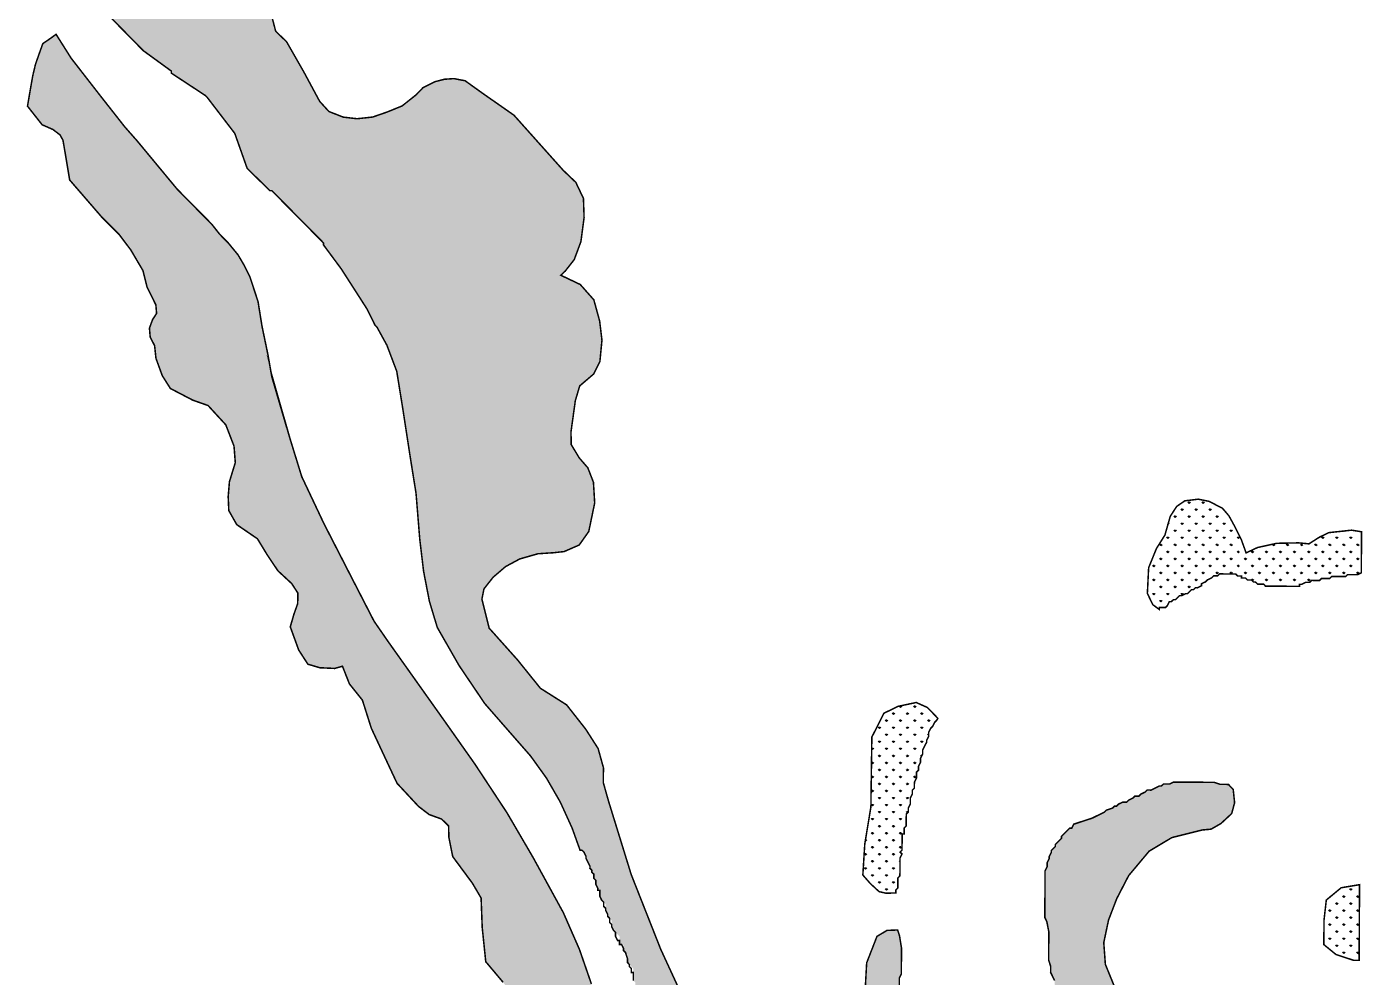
# Model space of a CAD drawing. Header units: metres. Extents: x 320779 to 338723, y 1791564 to 1830657.
# Drawn here: x 323824 to 326508, y 1823284 to 1825195 of the extents above; entities that cross this region are included whole.
import ezdxf

# ---------------------------------------------------------------- set-up
doc = ezdxf.new("R2010")
doc.units = ezdxf.units.M
doc.layers.add('MANGROOVES', color=112, linetype='Continuous')
pattern_1 = [(90, (0, 0), (-14.14213562, 14.14213562), [3.75, -24.53427126]), (45, (0, 0), (-14.14213562, 14.14213562), [3.75, -16.25]), (135, (0, 0), (-14.14213562, -14.14213562), [3.75, -16.25])]

msp = doc.modelspace()

# ---------------------------------------------------------------- hatches: boundary and pattern name
at = {"layer": 'MANGROOVES'}
h = msp.add_hatch(dxfattribs=at)
h.set_pattern_fill('GRASS', color=256, scale=20)
h.set_pattern_definition(pattern_1)
h.paths.add_polyline_path([(324897.2, 1824695.4), (324906.1, 1824703.8), (324924.2, 1824726.9), (324937.6, 1824763), (324944, 1824811.5), (324942.7, 1824849.9), (324927.4, 1824882.1), (324901.9, 1824906.5), (324803.1, 1825017.1), (324740.2, 1825061.1), (324704.9, 1825086.4), (324682.5, 1825090.8), (324663.4, 1825089.5), (324643.6, 1825084.4), (324620.2, 1825072.5), (324606.8, 1825058.6), (324578.5, 1825036), (324548.5, 1825023.7), (324519, 1825013.5), (324487.8, 1825010.1), (324459.9, 1825013.3), (324431.1, 1825024.6), (324412.5, 1825045), (324381, 1825103.5), (324345.9, 1825165), (324324.1, 1825185.9), (324314.3, 1825223.5), (324318.6, 1825245.5), (324342.8, 1825261.2), (324368.2, 1825286.6), (324375.7, 1825323.6), (324362.5, 1825352.5), (324349.3, 1825369.2), (324337, 1825377.5), (324314.8, 1825382.8), (324291.8, 1825382.3), (324258.7, 1825377.9), (324196.3, 1825355.1), (324159.7, 1825349.5), (324128.1, 1825356.9), (324105.2, 1825377.1), (324062.1, 1825447.3), (324051.8, 1825464.5), (324059.4, 1825480.7), (324098.8, 1825518.4), (324154.7, 1825548.9), (324210.9, 1825562.3), (324292.7, 1825575.3), (324343.6, 1825593.1), (324390, 1825622.6), (324446, 1825634.8), (324519.1, 1825640.9), (324584.6, 1825646), (324610.4, 1825671.3), (324635.9, 1825709.7), (324724.7, 1825756), (324763.9, 1825776.6), (324788.9, 1825800), (324802.3, 1825808.8), (324826.9, 1825822.6), (324870, 1825827.7), (324901.9, 1825818.1), (324928.4, 1825801.8), (324957, 1825789.2), (324986.2, 1825787.7), (325010.2, 1825793), (325030.3, 1825802.2), (325040.1, 1825815.7), (325041.7, 1825840.6), (325041.4, 1825861.1), (325032.7, 1825901.2), (325047.9, 1825961.8), (325043.4, 1825988.2), (325023.5, 1826015.6), (325009.6, 1826024.2), (324952.2, 1825998), (324944.1, 1825994), (324919.8, 1825982.1), (324855, 1825938.3), (324814.5, 1825918.5), (324769.9, 1825886.6), (324733.4, 1825862.7), (324709.1, 1825846.8), (324684.8, 1825830.9), (324664.6, 1825823), (324636.2, 1825807.1), (324555.4, 1825787.6), (324494.8, 1825772), (324474.6, 1825764.1), (324224.4, 1825733.9), (324131.6, 1825722.6), (324050.8, 1825699.1), (324010.4, 1825687.3), (323957.8, 1825663.6), (323937.5, 1825651.6), (323925.3, 1825635.6), (323909, 1825611.6), (323896.6, 1825583.4), (323884.2, 1825539.2), (323875.9, 1825511), (323871.7, 1825486.9), (323871.3, 1825438.5), (323883, 1825398.1), (323894.8, 1825365.7), (323918.6, 1825313.1), (323978.3, 1825228), (324014.3, 1825191.4), (324054.3, 1825150.7), (324058.3, 1825146.7), (324114.4, 1825105.9), (324114.3, 1825101.8), (324184.3, 1825055.7), (324241.8, 1824980.7), (324266.8, 1824910.1), (324312.3, 1824865.6), (324316.2, 1824865.6), (324376.1, 1824805), (324420.1, 1824760.5), (324420.1, 1824756.5), (324456, 1824708), (324507.8, 1824627.3), (324523.7, 1824595), (324527.7, 1824591), (324547.6, 1824554.7), (324567.4, 1824502.3), (324579.1, 1824429.9), (324594.6, 1824329.3), (324606.2, 1824256.8), (324613.7, 1824164.3), (324621.4, 1824099.9), (324625.3, 1824079.8), (324633.1, 1824039.6), (324648.9, 1823987.2), (324692.7, 1823910.6), (324744.5, 1823833.9), (324836.4, 1823728.8), (324868.3, 1823684.4), (324896.2, 1823636), (324920, 1823583.6), (324935.9, 1823539.3), (324941.9, 1823539.2), (324947.8, 1823527.1), (324951.8, 1823515.1), (324959.7, 1823498.9), (324963.7, 1823494.9), (324963.7, 1823482.8), (324967.7, 1823478.8), (324967.6, 1823470.7), (324973.6, 1823458.6), (324975.6, 1823458.6), (324975.5, 1823446.6), (324979.5, 1823438.5), (324987.5, 1823430.4), (324987.4, 1823418.4), (324991.4, 1823410.3), (324991.4, 1823406.3), (324999.4, 1823398.2), (324999.3, 1823386.1), (325003.3, 1823378.1), (325015.3, 1823365.9), (325015.2, 1823349.8), (325023.2, 1823349.8), (325023.2, 1823337.7), (325031.2, 1823329.6), (325031.1, 1823313.6), (325043.1, 1823301.4), (325042.9, 1823277.3), (325046.9, 1823273.3), (325046.8, 1823261.2), (325054.8, 1823245.1), (325054.7, 1823233), (325062.7, 1823216.9), (325066.7, 1823212.8), (325066.6, 1823192.7), (325074.6, 1823184.7), (325074.4, 1823164.6), (325078.4, 1823156.5), (325078.3, 1823136.4), (325082.3, 1823132.3), (325082.2, 1823112.2), (325086.2, 1823104.2), (325086.1, 1823088.1), (325090, 1823080), (325089.9, 1823059.9), (325093.9, 1823051.9), (325093.9, 1823043.8), (325101.7, 1823015.6), (325105.7, 1823011.6), (325105.6, 1822983.4), (325109.6, 1822975.4), (325109.2, 1822903), (325113.1, 1822899), (325113.1, 1822886.9), (325117.1, 1822882.9), (325117, 1822870.8), (325121, 1822866.7), (325120.9, 1822850.7), (325124.9, 1822842.6), (325124.8, 1822830.5), (325132.8, 1822814.4), (325132.7, 1822798.3), (325136.7, 1822790.3), (325136.6, 1822782.2), (325144.6, 1822774.1), (325144.5, 1822762.1), (325152.5, 1822754), (325152.5, 1822741.9), (325156.5, 1822737.9), (325160.5, 1822733.8), (325164.4, 1822725.8), (325168.4, 1822721.7), (325184.4, 1822705.6), (325192.4, 1822701.5), (325196.5, 1822701.5), (325220.5, 1822693.3), (325224.6, 1822693.3), (325236.6, 1822689.2), (325248.6, 1822685.1), (325385.3, 1822684.3), (325397.4, 1822696.3), (325413.5, 1822696.2), (325413.5, 1822700.2), (325421.6, 1822700.2), (325429.7, 1822708.2), (325433.7, 1822708.2), (325441.7, 1822712.1), (325445.8, 1822716.1), (325453.9, 1822720.1), (325457.9, 1822724.1), (325474, 1822732.1), (325482.1, 1822740.1), (325486.2, 1822744.1), (325498.2, 1822748), (325502.3, 1822752), (325514.4, 1822764), (325514.5, 1822776.1), (325522.6, 1822784.1), (325526.6, 1822792.1), (325526.7, 1822804.1), (325534.8, 1822812.1), (325534.9, 1822840.3), (325543, 1822848.3), (325543.2, 1822872.4), (325551.4, 1822904.5), (325551.5, 1822920.6), (325555.5, 1822928.6), (325556.1, 1823021.1), (325560.2, 1823037.2), (325560.3, 1823069.3), (325564.8, 1823153.7), (325568.9, 1823157.7), (325569, 1823173.8), (325573.3, 1823222), (325577.3, 1823230.1), (325577.6, 1823282.3), (325581.7, 1823290.4), (325582, 1823342.6), (325578.1, 1823366.8), (325574.2, 1823378.9), (325552.9, 1823378.1), (325532.7, 1823366), (325512, 1823312.9), (325506.2, 1823208.8), (325493.9, 1823158.8), (325488.7, 1823101.5), (325474.2, 1823043.4), (325462.5, 1822957.6), (325454.8, 1822892.8), (325451.2, 1822842.1), (325432.5, 1822809.5), (325410.9, 1822794.9), (325376.1, 1822793), (325341.2, 1822808.9), (325322.5, 1822850.8), (325304.5, 1822945.9), (325274.9, 1823012.2), (325234, 1823080.9), (325166.6, 1823191.3), (325098, 1823340.2), (325038.7, 1823490.4), (324993.2, 1823637.7), (324982.7, 1823674.8), (324982.9, 1823705.1), (324972.2, 1823743.7), (324947.3, 1823782.6), (324908.8, 1823831.6), (324856.2, 1823864.9), (324810.1, 1823922.1), (324753.2, 1823985.8), (324738.6, 1824044.3), (324742.7, 1824064.8), (324761.1, 1824088.1), (324786.3, 1824109.7), (324814.8, 1824125), (324851.4, 1824135.4), (324883.1, 1824137.5), (324903.9, 1824139.8), (324934.2, 1824153), (324953.4, 1824180.2), (324965.3, 1824237.6), (324962.8, 1824279.1), (324951.5, 1824308.2), (324934.2, 1824328.2), (324918.1, 1824354.9), (324917.7, 1824380.8), (324926.4, 1824443.4), (324935.2, 1824472.9), (324963.3, 1824496.9), (324975.8, 1824522.1), (324979.9, 1824564.8), (324975.3, 1824603.2), (324963.6, 1824645.9), (324936.4, 1824676.7)])
h = msp.add_hatch(dxfattribs=at)
h.set_pattern_fill('GRASS', color=256, scale=20)
h.set_pattern_definition(pattern_1)
h.paths.add_polyline_path([(324296.5, 1824593.3), (324288.6, 1824642.4), (324272.5, 1824691.5), (324260.4, 1824716), (324248.3, 1824736.5), (324228, 1824761.2), (324211.7, 1824777.6), (324195.5, 1824798.1), (324130.6, 1824863.8), (324126.5, 1824867.9), (324045.8, 1824965.3), (324020.7, 1824993.8), (323972.9, 1825054.6), (323913, 1825131.7), (323882.6, 1825179.9), (323873.3, 1825173), (323856, 1825161.1), (323848.8, 1825141.2), (323841.2, 1825119.4), (323835.9, 1825097.2), (323831, 1825069.5), (323825.2, 1825035.4), (323854.6, 1824998), (323876.4, 1824988.4), (323890.8, 1824977.4), (323896.6, 1824966.6), (323910, 1824886.9), (323975.1, 1824811.6), (324009.3, 1824777.5), (324032.6, 1824746.6), (324057.3, 1824704.7), (324065.6, 1824671.5), (324083.2, 1824635.8), (324084.7, 1824618.6), (324076.6, 1824606.2), (324070.3, 1824589), (324071.8, 1824571.1), (324080.7, 1824553.8), (324083.4, 1824528.3), (324096.1, 1824493.5), (324112.4, 1824467.7), (324157.3, 1824444.3), (324188.2, 1824433.4), (324223.8, 1824394.6), (324240.3, 1824351.9), (324242.9, 1824318.7), (324231.1, 1824280.3), (324228.6, 1824250.2), (324229.8, 1824222.2), (324245.8, 1824194), (324287.4, 1824165.5), (324307.3, 1824132.8), (324328.5, 1824101.2), (324356.2, 1824075.5), (324368.7, 1824056.3), (324368.3, 1824035.1), (324360.7, 1824013.8), (324353.4, 1823988.4), (324370.4, 1823941.7), (324388.8, 1823913.3), (324412.9, 1823906.2), (324442.6, 1823904.8), (324458.3, 1823909.2), (324472.3, 1823873.7), (324498.4, 1823841), (324516.3, 1823784.6), (324542.3, 1823728.8), (324568, 1823673.9), (324611.3, 1823627.3), (324632.6, 1823611), (324657.5, 1823602), (324671.6, 1823588.3), (324672.2, 1823564.9), (324680, 1823526.4), (324719.6, 1823472.8), (324737, 1823443.1), (324739.2, 1823384.1), (324746.3, 1823315.2), (324781.3, 1823273.6), (324817.1, 1823227.2), (324858.5, 1823165.7), (324896.5, 1823084.3), (324892.2, 1823060.3), (324870.9, 1823033.4), (324845.8, 1823002.4), (324820.2, 1822951.2), (324791.9, 1822906.9), (324769.1, 1822886.8), (324729.6, 1822864.3), (324678.8, 1822854.1), (324651.7, 1822851.6), (324622, 1822830.9), (324607.9, 1822811.5), (324600.9, 1822787.2), (324593.9, 1822703.4), (324599.7, 1822668.3), (324610.4, 1822648.3), (324622.3, 1822623.3), (324632.5, 1822605), (324664.1, 1822585.9), (324693.7, 1822581.9), (324728.7, 1822570.9), (324843.3, 1822521.3), (324892.2, 1822516.2), (324928.8, 1822516.6), (324977, 1822521.8), (325030.1, 1822523.5), (325046.5, 1822471.7), (325094.9, 1822414.2), (325172.3, 1822347.4), (325259.6, 1822246.8), (325300, 1822199.5), (325329.6, 1822187.9), (325324.5, 1822148.8), (325340.7, 1822084.5), (325361.6, 1822041.4), (325372.4, 1822012.8), (325390.6, 1821987.3), (325407.3, 1821969.3), (325425.3, 1821964.8), (325450.9, 1821971.1), (325469.6, 1821972.2), (325494.4, 1821960.4), (325527.1, 1821956.2), (325559.8, 1821950.5), (325585.7, 1821948.8), (325624.9, 1821956.9), (325659.9, 1821982), (325690.8, 1822013.7), (325719.5, 1822075.3), (325717.2, 1822098.5), (325746.2, 1822119.1), (325768.6, 1822223.9), (325797.3, 1822264.9), (325818.8, 1822295.3), (325849.8, 1822310.4), (325880.7, 1822323.4), (325899.7, 1822341.4), (325919.5, 1822368.9), (325982.9, 1822409), (326044, 1822459.1), (326088.5, 1822492.7), (326107.4, 1822521.7), (326117.6, 1822545.4), (326123.5, 1822604.7), (326148.4, 1822681.7), (326153.1, 1822740.7), (326164.2, 1822866.2), (326154.7, 1822926.6), (326144.8, 1822955.6), (326136.8, 1822995.1), (326120.1, 1823054.6), (326107.2, 1823095.3), (326079.1, 1823129.3), (326041, 1823187.5), (326016.1, 1823250.2), (325991.8, 1823309.8), (325988.6, 1823353.6), (325998.2, 1823399), (326014.7, 1823442), (326038.6, 1823488.2), (326079.8, 1823537.4), (326125.3, 1823564.6), (326186.5, 1823580), (326204.3, 1823581.6), (326224.2, 1823593), (326245.7, 1823613), (326251.6, 1823634.8), (326248.8, 1823661.4), (326239.1, 1823671.6), (326222.8, 1823671.7), (326210.5, 1823675.8), (326128.9, 1823676.3), (326120.7, 1823672.3), (326108.4, 1823672.3), (326104.3, 1823668.3), (326100.2, 1823668.3), (326092.1, 1823664.2), (326083.9, 1823660.2), (326075.7, 1823660.3), (326071.6, 1823656.2), (326063.4, 1823652.2), (326059.3, 1823648.1), (326051.1, 1823648.1), (326047, 1823644.1), (326038.8, 1823640), (326034.7, 1823636), (326026.6, 1823636), (326018.4, 1823632), (326014.3, 1823627.9), (326010.2, 1823628), (326006.1, 1823623.9), (325993.8, 1823619.9), (325989.7, 1823615.8), (325965.1, 1823603.7), (325928.3, 1823591.7), (325924.2, 1823583.5), (325920.1, 1823583.5), (325916, 1823579.5), (325907.8, 1823571.4), (325903.7, 1823567.3), (325903.6, 1823563.2), (325899.5, 1823559.1), (325895.4, 1823555.1), (325891.3, 1823551), (325891.3, 1823546.9), (325887.2, 1823542.9), (325883.1, 1823538.8), (325883.1, 1823534.7), (325878.9, 1823526.6), (325878.9, 1823522.5), (325874.8, 1823514.4), (325874.7, 1823506.2), (325870.6, 1823498), (325870.1, 1823404.1), (325874.1, 1823395.9), (325878.1, 1823375.5), (325877.8, 1823318.3), (325881.8, 1823306), (325881.7, 1823293.8), (325885.7, 1823285.6), (325889.8, 1823277.4), (325889.7, 1823269.2), (325893.8, 1823265.1), (325893.7, 1823256.9), (325897.8, 1823248.8), (325897.8, 1823244.7), (325901.8, 1823240.6), (325901.8, 1823232.4), (325905.8, 1823228.3), (325914, 1823220.1), (325918, 1823216), (325918, 1823211.9), (325922.1, 1823207.8), (325926.1, 1823207.8), (325930.2, 1823203.6), (325930.2, 1823199.6), (325934.2, 1823195.5), (325938.3, 1823195.4), (325938.3, 1823191.3), (325942.4, 1823191.3), (325942.4, 1823187.2), (325946.4, 1823183.1), (325946.4, 1823179.1), (325950.5, 1823174.9), (325950.4, 1823170.9), (325954.5, 1823166.8), (325958.5, 1823158.6), (325962.6, 1823150.4), (325966.6, 1823146.3), (325966.6, 1823142.2), (325970.7, 1823138.1), (325970.6, 1823134), (325974.7, 1823129.9), (325978.8, 1823125.8), (325982.8, 1823117.6), (325982.8, 1823113.5), (325986.8, 1823105.3), (325986.8, 1823097.1), (325990.8, 1823093), (325990.8, 1823084.9), (325994.8, 1823076.7), (325994.8, 1823068.5), (325998.8, 1823064.4), (325998.8, 1823056.2), (326002.8, 1823052.1), (326002.8, 1823048), (326006.9, 1823048), (326006.9, 1823039.8), (326010.9, 1823035.7), (326015, 1823031.6), (326015, 1823027.5), (326019, 1823027.5), (326018.9, 1823003), (326023, 1822998.9), (326022.8, 1822962.2), (326026.8, 1822954), (326026.8, 1822949.9), (326030.8, 1822941.7), (326030.8, 1822933.5), (326034.8, 1822929.4), (326034.8, 1822921.2), (326038.8, 1822913.1), (326038.8, 1822904.9), (326042.8, 1822896.7), (326042.8, 1822892.6), (326046.8, 1822888.5), (326046.8, 1822884.4), (326050.9, 1822880.3), (326054.9, 1822872.1), (326054.8, 1822851.7), (326058.9, 1822847.6), (326058.6, 1822802.7), (326054.5, 1822794.5), (326054.3, 1822757.8), (326050.2, 1822753.7), (326046.1, 1822749.6), (326046, 1822745.6), (326041.9, 1822741.5), (326041.9, 1822737.4), (326037.8, 1822733.4), (326037.8, 1822729.3), (326033.7, 1822725.2), (326033.6, 1822721.1), (326029.5, 1822717.1), (326029.5, 1822713), (326025.4, 1822708.9), (326021.3, 1822704.9), (326021.3, 1822700.8), (326017.2, 1822696.7), (326017.1, 1822688.5), (326013, 1822688.6), (326013, 1822676.3), (326017, 1822668.1), (326021.1, 1822664), (326021.1, 1822659.9), (326025.1, 1822655.8), (326025, 1822639.5), (326020.9, 1822635.4), (326016.8, 1822627.3), (326012.7, 1822623.2), (326008.5, 1822615.1), (326008.5, 1822606.9), (326012.5, 1822598.7), (326012.5, 1822594.6), (326016.6, 1822590.5), (326016.5, 1822578.3), (326012.4, 1822570.1), (326012.4, 1822566), (326008.2, 1822562), (326004.1, 1822557.9), (326004.1, 1822553.8), (326000, 1822553.9), (325995.9, 1822549.8), (325991.8, 1822545.7), (325987.7, 1822545.8), (325983.6, 1822541.7), (325979.5, 1822537.6), (325967.3, 1822537.7), (325963.1, 1822529.6), (325959, 1822525.5), (325954.9, 1822521.4), (325954.9, 1822517.4), (325950.8, 1822513.3), (325950.8, 1822509.2), (325946.7, 1822505.2), (325946.6, 1822497), (325942.5, 1822492.9), (325938.4, 1822488.9), (325938.4, 1822480.7), (325934.3, 1822476.6), (325930.1, 1822468.5), (325926.1, 1822468.5), (325921.9, 1822464.5), (325917.8, 1822460.4), (325913.7, 1822456.3), (325905.6, 1822456.4), (325893.3, 1822450.3), (325893.3, 1822448.3), (325885.1, 1822448.3), (325881, 1822444.3), (325872.8, 1822444.3), (325872.8, 1822440.2), (325868.7, 1822440.2), (325860.5, 1822436.2), (325860.5, 1822432.1), (325856.4, 1822432.2), (325852.3, 1822428.1), (325848.2, 1822428.1), (325844.1, 1822424.1), (325840, 1822424.1), (325835.9, 1822420), (325831.8, 1822416), (325827.7, 1822416), (325823.6, 1822411.9), (325815.5, 1822412), (325811.4, 1822407.9), (325803.2, 1822407.9), (325799.1, 1822403.9), (325795, 1822403.9), (325790.9, 1822399.8), (325786.8, 1822395.8), (325782.7, 1822391.7), (325774.5, 1822387.7), (325770.4, 1822383.6), (325766.3, 1822379.6), (325762.2, 1822375.5), (325754, 1822371.5), (325749.9, 1822367.4), (325737.6, 1822361.3), (325737.6, 1822359.3), (325729.4, 1822359.4), (325725.3, 1822355.3), (325721.2, 1822355.3), (325717.1, 1822351.3), (325713, 1822351.3), (325713, 1822347.2), (325708.9, 1822347.2), (325704.8, 1822343.2), (325696.6, 1822335), (325692.5, 1822326.9), (325688.4, 1822322.8), (325688.3, 1822314.7), (325684.3, 1822314.7), (325684.2, 1822310.6), (325680.1, 1822306.5), (325680.1, 1822302.5), (325676, 1822302.5), (325676, 1822298.4), (325671.9, 1822294.3), (325667.8, 1822290.3), (325667.8, 1822286.2), (325663.7, 1822286.2), (325659.6, 1822282.1), (325655.5, 1822282.2), (325651.4, 1822278.1), (325647.3, 1822274), (325643.2, 1822274.1), (325639.1, 1822270), (325635, 1822265.9), (325630.9, 1822266), (325630.9, 1822261.9), (325626.8, 1822257.8), (325626.7, 1822253.7), (325622.6, 1822249.7), (325618.5, 1822245.6), (325618.5, 1822241.5), (325614.4, 1822233.4), (325610.3, 1822229.3), (325602.1, 1822225.3), (325602.1, 1822221.2), (325598, 1822221.2), (325593.9, 1822217.2), (325585.7, 1822217.2), (325581.6, 1822213.2), (325528.5, 1822213.5), (325520.3, 1822205.3), (325520.3, 1822201.2), (325516.2, 1822197.2), (325512.1, 1822193.1), (325508, 1822189.1), (325503.8, 1822185), (325495.7, 1822185), (325495.7, 1822181), (325479.3, 1822181.1), (325463, 1822189.3), (325459, 1822189.3), (325454.9, 1822193.4), (325450.8, 1822193.5), (325446.7, 1822197.6), (325438.6, 1822205.8), (325434.6, 1822209.9), (325434.6, 1822214), (325430.5, 1822218.1), (325430.6, 1822222.2), (325426.5, 1822226.3), (325426.5, 1822230.4), (325422.5, 1822238.6), (325418.4, 1822238.6), (325418.4, 1822242.7), (325414.4, 1822246.8), (325410.3, 1822250.9), (325406.2, 1822255), (325398.1, 1822263.2), (325398.1, 1822267.3), (325390, 1822271.4), (325390, 1822275.5), (325385.9, 1822275.5), (325381.9, 1822279.6), (325377.8, 1822287.8), (325373.8, 1822291.9), (325373.8, 1822296), (325369.7, 1822300.1), (325369.8, 1822304.2), (325365.7, 1822308.3), (325361.6, 1822312.4), (325357.6, 1822316.5), (325353.5, 1822320.6), (325349.4, 1822320.7), (325341.3, 1822324.8), (325341.3, 1822328.9), (325337.2, 1822328.9), (325333.2, 1822333), (325329.1, 1822333), (325325, 1822337.1), (325325.1, 1822341.2), (325316.9, 1822345.3), (325312.8, 1822349.4), (325308.8, 1822349.5), (325308.8, 1822353.6), (325304.7, 1822353.6), (325300.6, 1822357.7), (325296.6, 1822361.8), (325292.5, 1822365.9), (325284.4, 1822370), (325276.2, 1822374.2), (325272.2, 1822378.3), (325268.1, 1822378.3), (325264, 1822382.4), (325260, 1822386.5), (325255.9, 1822390.6), (325251.8, 1822390.6), (325243.7, 1822398.8), (325239.6, 1822403), (325235.6, 1822407.1), (325231.5, 1822411.2), (325227.5, 1822415.3), (325223.4, 1822415.3), (325223.4, 1822419.4), (325215.3, 1822423.5), (325215.3, 1822427.6), (325207.1, 1822431.7), (325207.2, 1822435.8), (325203.1, 1822435.8), (325195, 1822444.1), (325190.9, 1822448.2), (325186.9, 1822456.3), (325182.8, 1822460.5), (325182.8, 1822464.5), (325170.7, 1822480.9), (325162.5, 1822489.2), (325162.6, 1822493.2), (325158.5, 1822493.3), (325158.5, 1822497.4), (325154.4, 1822501.5), (325150.4, 1822505.6), (325146.3, 1822509.7), (325146.3, 1822513.8), (325142.3, 1822517.9), (325138.2, 1822522), (325138.3, 1822526.1), (325134.2, 1822530.2), (325130.1, 1822530.2), (325126, 1822534.3), (325126.1, 1822538.4), (325122, 1822542.5), (325117.9, 1822546.6), (325113.9, 1822558.9), (325109.9, 1822563), (325105.8, 1822571.2), (325101.8, 1822575.3), (325097.7, 1822579.4), (325097.7, 1822583.5), (325093.7, 1822587.6), (325093.7, 1822591.7), (325089.6, 1822595.8), (325081.5, 1822604), (325081.5, 1822608.1), (325077.5, 1822612.2), (325069.4, 1822620.4), (325065.3, 1822624.5), (325065.3, 1822628.6), (325061.3, 1822632.7), (325061.3, 1822636.8), (325057.2, 1822636.8), (325049.1, 1822645), (325032.7, 1822645.1), (325028.6, 1822641), (325024.6, 1822641.1), (325020.5, 1822637), (325008.2, 1822637.1), (325008.2, 1822633), (325000, 1822633), (324995.9, 1822629), (324983.7, 1822629), (324979.6, 1822625), (324959.1, 1822625.1), (324955, 1822621), (324950.9, 1822621), (324946.8, 1822617), (324942.8, 1822617), (324942.7, 1822612.9), (324934.6, 1822613), (324926.4, 1822604.8), (324897.8, 1822605), (324893.7, 1822609.1), (324881.5, 1822609.2), (324877.4, 1822613.3), (324869.2, 1822613.3), (324869.3, 1822617.4), (324861.1, 1822617.5), (324857, 1822621.6), (324844.8, 1822621.6), (324840.7, 1822625.8), (324828.5, 1822625.8), (324824.4, 1822629.9), (324808.1, 1822630), (324799.9, 1822634.2), (324787.7, 1822634.2), (324783.6, 1822638.3), (324763.2, 1822638.4), (324759.1, 1822642.6), (324746.9, 1822642.6), (324746.9, 1822646.7), (324742.8, 1822646.7), (324734.7, 1822650.9), (324730.6, 1822655), (324726.5, 1822655), (324722.5, 1822659.1), (324718.4, 1822663.2), (324710.3, 1822671.4), (324706.3, 1822679.6), (324702.2, 1822683.7), (324702.2, 1822687.8), (324698.2, 1822691.9), (324698.2, 1822700.1), (324702.3, 1822704.1), (324702.3, 1822708.2), (324706.4, 1822712.3), (324710.6, 1822716.3), (324714.7, 1822720.4), (324718.7, 1822720.4), (324722.8, 1822724.4), (324767.8, 1822724.2), (324771.8, 1822720.1), (324792.2, 1822720), (324792.2, 1822715.9), (324800.4, 1822715.8), (324804.4, 1822711.7), (324812.6, 1822711.7), (324816.7, 1822707.6), (324820.7, 1822703.5), (324828.9, 1822699.3), (324837, 1822699.3), (324841.1, 1822695.2), (324845.2, 1822695.2), (324853.3, 1822691), (324853.3, 1822686.9), (324857.4, 1822686.9), (324861.5, 1822682.8), (324869.6, 1822678.7), (324873.7, 1822678.7), (324873.7, 1822674.6), (324877.7, 1822670.5), (324881.8, 1822666.4), (324881.8, 1822662.3), (324885.8, 1822662.3), (324894, 1822654), (324898, 1822649.9), (324902.1, 1822645.8), (324906.2, 1822645.8), (324914.3, 1822637.6), (324918.4, 1822637.6), (324922.4, 1822633.5), (324967.3, 1822633.2), (324971.5, 1822637.3), (324991.9, 1822637.2), (324996, 1822641.2), (325012.3, 1822641.1), (325016.4, 1822645.2), (325024.6, 1822645.1), (325024.6, 1822649.2), (325028.7, 1822653.3), (325032.8, 1822657.3), (325032.9, 1822665.5), (325037, 1822669.6), (325037.1, 1822698.2), (325033.1, 1822702.3), (325033.1, 1822706.4), (325029, 1822710.5), (325029.1, 1822714.5), (325025, 1822718.7), (325025, 1822726.8), (325021, 1822730.9), (325021, 1822735), (325016.9, 1822739.1), (325017.2, 1822784), (325013.2, 1822804.5), (325009.2, 1822816.8), (325001.3, 1822869.9), (325001.4, 1822878.1), (324989.7, 1822968), (324986.1, 1823070.1), (324982.5, 1823155.9), (324958.7, 1823270.4), (324934.6, 1823340), (324902.3, 1823413.7), (324841.7, 1823524.3), (324789.1, 1823614.4), (324724.3, 1823712.8), (324663.6, 1823798.9), (324550.1, 1823958.8), (324521.8, 1823999.8), (324473.3, 1824094.1), (324420.8, 1824196.5), (324376.4, 1824290.6), (324352.4, 1824368.4), (324324.3, 1824466.6), (324328.3, 1824450.2), (324316.3, 1824491.1), (324308.4, 1824536.1)])
h = msp.add_hatch(dxfattribs=at)
h.set_pattern_fill('GRASS', color=256, scale=20)
h.set_pattern_definition(pattern_1)
h.paths.add_polyline_path([(326506.7, 1824179.6), (326486.7, 1824182.8), (326440.5, 1824177.8), (326421.5, 1824168.4), (326401, 1824155.3), (326380.5, 1824157.3), (326336.2, 1824156.4), (326297.6, 1824147.9), (326274.7, 1824137.1), (326265, 1824164), (326251.5, 1824190.9), (326240.3, 1824211.4), (326227.5, 1824226.6), (326200.3, 1824240.8), (326178.4, 1824245.1), (326151.5, 1824241.8), (326135.2, 1824230.6), (326122.2, 1824210.6), (326111.4, 1824172.8), (326094.5, 1824146), (326078.8, 1824107.3), (326076.2, 1824055.5), (326087.4, 1824032.8), (326100.4, 1824023.2), (326100.4, 1824027.3), (326112.5, 1824027.2), (326116.5, 1824031.2), (326120.6, 1824039.2), (326124.6, 1824039.2), (326128.7, 1824043.2), (326132.7, 1824043.2), (326136.7, 1824047.2), (326140.8, 1824051.2), (326144.8, 1824051.1), (326152.9, 1824055.1), (326156.9, 1824055.1), (326165, 1824063.1), (326169, 1824063.1), (326173, 1824067.1), (326177, 1824067), (326185.1, 1824071), (326185.1, 1824075), (326193.2, 1824079), (326197.2, 1824083), (326205.3, 1824087), (326209.3, 1824091), (326217.4, 1824090.9), (326221.4, 1824094.9), (326253.6, 1824094.7), (326257.6, 1824090.7), (326265.6, 1824090.7), (326265.6, 1824086.6), (326273.6, 1824086.6), (326277.6, 1824082.6), (326285.7, 1824082.5), (326289.7, 1824078.5), (326293.7, 1824078.4), (326297.7, 1824074.4), (326309.8, 1824074.3), (326313.7, 1824070.3), (326382.1, 1824069.9), (326382.1, 1824073.9), (326386.1, 1824073.9), (326394.2, 1824077.9), (326402.2, 1824077.8), (326406.3, 1824081.8), (326422.4, 1824081.7), (326426.4, 1824085.7), (326442.5, 1824085.6), (326446.5, 1824089.6), (326474.7, 1824089.5), (326478.7, 1824093.5), (326498.8, 1824093.4), (326506.3, 1824097)])
h = msp.add_hatch(dxfattribs=at)
h.set_pattern_fill('GRASS', color=256, scale=20)
h.set_pattern_definition(pattern_1)
h.paths.add_polyline_path([(325608, 1823676.2), (325612.1, 1823684.2), (325612.1, 1823696.3), (325616.2, 1823700.3), (325616.2, 1823708.3), (325620.3, 1823716.3), (325620.3, 1823724.4), (325624.4, 1823732.4), (325624.4, 1823740.4), (325628.5, 1823748.5), (325632.6, 1823756.5), (325632.6, 1823760.5), (325636.7, 1823768.5), (325636.7, 1823776.6), (325640.8, 1823784.6), (325644.8, 1823788.6), (325648.9, 1823796.6), (325652.9, 1823800.6), (325655, 1823804.6), (325634.2, 1823826.2), (325611.6, 1823836.3), (325575.3, 1823828.6), (325546.8, 1823814.8), (325522.4, 1823766.8), (325520.5, 1823626.4), (325508.2, 1823551.7), (325504.3, 1823489.4), (325519.2, 1823472.4), (325537, 1823456), (325550.5, 1823452.9), (325570.6, 1823453.3), (325570.6, 1823459.3), (325574.6, 1823463.3), (325574.7, 1823483.4), (325578.8, 1823487.4), (325579, 1823523.6), (325583.1, 1823531.6), (325579.1, 1823535.6), (325583.1, 1823539.6), (325583.3, 1823571.8), (325587.3, 1823571.8), (325587.4, 1823583.8), (325591.4, 1823587.8), (325591.6, 1823612), (325595.6, 1823616), (325595.6, 1823624), (325599.7, 1823632), (325599.8, 1823644.1), (325603.8, 1823652.1), (325603.9, 1823660.1), (325607.9, 1823664.1)])
h = msp.add_hatch(dxfattribs=at)
h.set_pattern_fill('GRASS', color=256, scale=20)
h.set_pattern_definition(pattern_1)
h.paths.add_polyline_path([(326502.7, 1823470), (326465.8, 1823463.8), (326435.9, 1823439.1), (326431.2, 1823397.9), (326431, 1823349.5), (326455.3, 1823329.6), (326491.2, 1823317.8), (326501.9, 1823317.9)])

# ---------------------------------------------------------------- linework, layer by layer
at = {"layer": 'MANGROOVES', "flags": 128}
for points in [[(323978.3, 1825228, 3.02, 3.02, 0), (324014.3, 1825191.4, 3.02, 3.02, 0), (324054.3, 1825150.7, 3.02, 3.02, 0), (324058.3, 1825146.7, 3.02, 3.02, 0), (324114.4, 1825105.9, 3.02, 3.02, 0), (324114.3, 1825101.8, 3.02, 3.02, 0), (324182.5, 1825056.9, 3.02, 3.02, 0), (324186.5, 1825052.9, 3.02, 3.02, 0), (324241.8, 1824980.7, 3.02, 3.02, 0), (324266.8, 1824910.1, 3.02, 3.02, 0), (324308.2, 1824869.7, 3.02, 3.02, 0), (324312.2, 1824865.6, 3.02, 3.02, 0), (324316.2, 1824865.6, 3.02, 3.02, 0), (324376.1, 1824805, 3.02, 3.02, 0), (324420.1, 1824760.5, 3.02, 3.02, 0), (324420.1, 1824756.5, 3.02, 3.02, 0), (324456, 1824708, 3.02, 3.02, 0), (324507.8, 1824627.3, 3.02, 3.02, 0), (324523.7, 1824595, 3.02, 3.02, 0), (324527.7, 1824591, 3.02, 3.02, 0), (324547.6, 1824554.7, 3.02, 3.02, 0), (324567.4, 1824502.3, 3.02, 3.02, 0), (324579.1, 1824429.9, 3.02, 3.02, 0), (324594.6, 1824329.3, 3.02, 3.02, 0), (324606.2, 1824256.8, 3.02, 3.02, 0), (324613.7, 1824164.3, 3.02, 3.02, 0), (324621.4, 1824099.9, 3.02, 3.02, 0), (324625.3, 1824079.8, 3.02, 3.02, 0), (324633.1, 1824039.6, 3.02, 3.02, 0), (324648.9, 1823987.2, 3.02, 3.02, 0), (324692.7, 1823910.6, 3.02, 3.02, 0), (324744.5, 1823833.9, 3.02, 3.02, 0), (324836.4, 1823728.8, 3.02, 3.02, 0), (324868.3, 1823684.4, 3.02, 3.02, 0), (324896.2, 1823636, 3.02, 3.02, 0), (324920, 1823583.6, 3.02, 3.02, 0), (324935.9, 1823539.3, 3.02, 3.02, 0), (324939.9, 1823539.2, 3.02, 3.02, 0), (324943.9, 1823535.2, 3.02, 3.02, 0), (324947.8, 1823527.1, 3.02, 3.02, 0), (324947.8, 1823523.1, 3.02, 3.02, 0), (324951.8, 1823515.1, 3.02, 3.02, 0), (324955.8, 1823507, 3.02, 3.02, 0), (324955.7, 1823503, 3.02, 3.02, 0), (324959.7, 1823498.9, 3.02, 3.02, 0), (324959.7, 1823494.9, 3.02, 3.02, 0), (324963.7, 1823490.9, 3.02, 3.02, 0), (324963.7, 1823482.8, 3.02, 3.02, 0), (324967.7, 1823478.8, 3.02, 3.02, 0), (324967.6, 1823470.7, 3.02, 3.02, 0), (324971.6, 1823462.7, 3.02, 3.02, 0), (324971.6, 1823458.7, 3.02, 3.02, 0), (324975.6, 1823458.6, 3.02, 3.02, 0), (324975.5, 1823446.6, 3.02, 3.02, 0), (324979.5, 1823438.5, 3.02, 3.02, 0), (324983.5, 1823434.5, 3.02, 3.02, 0), (324983.5, 1823426.4, 3.02, 3.02, 0), (324987.5, 1823422.4, 3.02, 3.02, 0), (324987.4, 1823418.4, 3.02, 3.02, 0), (324991.4, 1823410.3, 3.02, 3.02, 0), (324991.4, 1823406.3, 3.02, 3.02, 0), (324995.4, 1823402.2, 3.02, 3.02, 0), (324995.3, 1823394.2, 3.02, 3.02, 0), (324999.3, 1823390.1, 3.02, 3.02, 0), (324999.3, 1823386.1, 3.02, 3.02, 0), (325003.3, 1823378.1, 3.02, 3.02, 0), (325007.3, 1823374, 3.02, 3.02, 0), (325007.2, 1823366, 3.02, 3.02, 0), (325011.2, 1823357.9, 3.02, 3.02, 0), (325015.2, 1823357.9, 3.02, 3.02, 0), (325015.2, 1823349.8, 3.02, 3.02, 0), (325019.2, 1823349.8, 3.02, 3.02, 0), (325023.2, 1823341.8, 3.02, 3.02, 0), (325023.2, 1823337.7, 3.02, 3.02, 0), (325027.2, 1823333.7, 3.02, 3.02, 0), (325031.1, 1823321.6, 3.02, 3.02, 0), (325031.1, 1823313.6, 3.02, 3.02, 0), (325035.1, 1823309.5, 3.02, 3.02, 0), (325035, 1823305.5, 3.02, 3.02, 0), (325039, 1823301.5, 3.02, 3.02, 0), (325039, 1823293.4, 3.02, 3.02, 0), (325043, 1823293.4, 3.02, 3.02, 0), (325042.9, 1823277.3, 3.02, 3.02, 0)], [(325166.6, 1823191.3, 3.02, 3.02, 0), (325098, 1823340.2, 3.02, 3.02, 0), (325038.7, 1823490.4, 3.02, 3.02, 0), (324993.2, 1823637.7, 3.02, 3.02, 0), (324982.7, 1823674.8, 3.02, 3.02, 0), (324982.9, 1823705.1, 3.02, 3.02, 0), (324972.2, 1823743.7, 3.02, 3.02, 0), (324947.3, 1823782.6, 3.02, 3.02, 0), (324908.8, 1823831.6, 3.02, 3.02, 0), (324856.2, 1823864.9, 3.02, 3.02, 0), (324810.1, 1823922.1, 3.02, 3.02, 0), (324753.2, 1823985.8, 3.02, 3.02, 0), (324738.6, 1824044.3, 3.02, 3.02, 0), (324742.7, 1824064.8, 3.02, 3.02, 0), (324761.1, 1824088.1, 3.02, 3.02, 0), (324786.3, 1824109.7, 3.02, 3.02, 0), (324814.8, 1824125, 3.02, 3.02, 0), (324851.4, 1824135.4, 3.02, 3.02, 0), (324883.1, 1824137.5, 3.02, 3.02, 0), (324903.9, 1824139.8, 3.02, 3.02, 0), (324934.2, 1824153, 3.02, 3.02, 0), (324953.4, 1824180.2, 3.02, 3.02, 0), (324965.3, 1824237.6, 3.02, 3.02, 0), (324962.8, 1824279.1, 3.02, 3.02, 0), (324951.5, 1824308.2, 3.02, 3.02, 0), (324934.2, 1824328.2, 3.02, 3.02, 0), (324918.1, 1824354.9, 3.02, 3.02, 0), (324917.7, 1824380.8, 3.02, 3.02, 0), (324926.4, 1824443.4, 3.02, 3.02, 0), (324935.2, 1824472.9, 3.02, 3.02, 0), (324963.3, 1824496.9, 3.02, 3.02, 0), (324975.8, 1824522.1, 3.02, 3.02, 0), (324979.9, 1824564.8, 3.02, 3.02, 0), (324975.3, 1824603.2, 3.02, 3.02, 0), (324963.6, 1824645.9, 3.02, 3.02, 0), (324936.4, 1824676.7, 3.02, 3.02, 0), (324897.2, 1824695.4, 3.02, 3.02, 0), (324906.1, 1824703.8, 3.02, 3.02, 0), (324924.2, 1824726.9, 3.02, 3.02, 0), (324937.6, 1824763, 3.02, 3.02, 0), (324944, 1824811.5, 3.02, 3.02, 0), (324942.7, 1824849.9, 3.02, 3.02, 0), (324927.4, 1824882.1, 3.02, 3.02, 0), (324901.9, 1824906.5, 3.02, 3.02, 0), (324803.1, 1825017.1, 3.02, 3.02, 0), (324740.2, 1825061.1, 3.02, 3.02, 0), (324704.9, 1825086.4, 3.02, 3.02, 0), (324682.5, 1825090.8, 3.02, 3.02, 0), (324663.4, 1825089.5, 3.02, 3.02, 0), (324643.6, 1825084.4, 3.02, 3.02, 0), (324620.2, 1825072.5, 3.02, 3.02, 0), (324606.8, 1825058.6, 3.02, 3.02, 0), (324578.5, 1825036, 3.02, 3.02, 0), (324548.5, 1825023.7, 3.02, 3.02, 0), (324519, 1825013.5, 3.02, 3.02, 0), (324487.8, 1825010.1, 3.02, 3.02, 0), (324459.9, 1825013.3, 3.02, 3.02, 0), (324431.1, 1825024.6, 3.02, 3.02, 0), (324412.5, 1825045, 3.02, 3.02, 0), (324381, 1825103.5, 3.02, 3.02, 0), (324345.9, 1825165, 3.02, 3.02, 0), (324324.1, 1825185.9, 3.02, 3.02, 0), (324314.3, 1825223.5, 3.02, 3.02, 0)], [(324958.7, 1823270.4, 3.06, 3.06, 0), (324934.6, 1823340, 3.06, 3.06, 0), (324902.3, 1823413.7, 3.06, 3.06, 0), (324841.7, 1823524.3, 3.06, 3.06, 0), (324789.1, 1823614.4, 3.06, 3.06, 0), (324724.3, 1823712.8, 3.06, 3.06, 0), (324663.6, 1823798.9, 3.06, 3.06, 0), (324550.1, 1823958.8, 3.06, 3.06, 0), (324521.8, 1823999.8, 3.06, 3.06, 0), (324473.3, 1824094.1, 3.06, 3.06, 0), (324420.8, 1824196.5, 3.06, 3.06, 0), (324376.4, 1824290.6, 3.06, 3.06, 0), (324352.4, 1824368.4, 3.06, 3.06, 0), (324324.3, 1824466.6, 3.06, 3.06, 0), (324328.3, 1824450.2, 3.06, 3.06, 0), (324316.3, 1824491.1, 3.06, 3.06, 0), (324308.4, 1824536.1, 3.06, 3.06, 0), (324296.5, 1824593.3, 3.06, 3.06, 0), (324288.6, 1824642.4, 3.06, 3.06, 0), (324272.5, 1824691.5, 3.06, 3.06, 0), (324260.4, 1824716, 3.06, 3.06, 0), (324248.3, 1824736.5, 3.06, 3.06, 0), (324228, 1824761.2, 3.06, 3.06, 0), (324211.7, 1824777.6, 3.06, 3.06, 0), (324195.5, 1824798.1, 3.06, 3.06, 0), (324130.6, 1824863.8, 3.06, 3.06, 0), (324126.5, 1824867.9, 3.06, 3.06, 0), (324045.8, 1824965.3, 3.02, 3.02, 0), (324020.7, 1824993.8, 3.02, 3.02, 0), (323972.9, 1825054.6, 3.02, 3.02, 0), (323913, 1825131.7, 3.02, 3.02, 0), (323882.6, 1825179.9, 3.02, 3.02, 0), (323873.3, 1825173, 3.02, 3.02, 0), (323856, 1825161.1, 3.02, 3.02, 0), (323848.8, 1825141.2, 3.02, 3.02, 0), (323841.2, 1825119.4, 3.02, 3.02, 0), (323835.9, 1825097.2, 3.02, 3.02, 0), (323831, 1825069.5, 3.02, 3.02, 0), (323825.2, 1825035.4, 3.02, 3.02, 0), (323854.6, 1824998, 3.02, 3.02, 0), (323876.4, 1824988.4, 3.02, 3.02, 0), (323890.8, 1824977.4, 3.02, 3.02, 0), (323896.6, 1824966.6, 3.06, 3.06, 0), (323910, 1824886.9, 3.06, 3.06, 0), (323975.1, 1824811.6, 3.06, 3.06, 0), (324009.3, 1824777.5, 3.06, 3.06, 0), (324032.6, 1824746.6, 3.06, 3.06, 0), (324057.3, 1824704.7, 3.06, 3.06, 0), (324065.6, 1824671.5, 3.06, 3.06, 0), (324083.2, 1824635.8, 3.06, 3.06, 0), (324084.7, 1824618.6, 3.06, 3.06, 0), (324076.6, 1824606.2, 3.06, 3.06, 0), (324070.3, 1824589, 3.06, 3.06, 0), (324071.8, 1824571.1, 3.06, 3.06, 0), (324080.7, 1824553.8, 3.06, 3.06, 0), (324083.4, 1824528.3, 3.06, 3.06, 0), (324096.1, 1824493.5, 3.06, 3.06, 0), (324112.4, 1824467.7, 3.06, 3.06, 0), (324157.3, 1824444.3, 3.06, 3.06, 0), (324188.2, 1824433.4, 3.06, 3.06, 0), (324223.8, 1824394.6, 3.06, 3.06, 0), (324240.3, 1824351.9, 3.06, 3.06, 0), (324242.9, 1824318.7, 3.06, 3.06, 0), (324231.1, 1824280.3, 3.06, 3.06, 0), (324228.6, 1824250.2, 3.06, 3.06, 0), (324229.8, 1824222.2, 3.06, 3.06, 0), (324245.8, 1824194, 3.06, 3.06, 0), (324287.4, 1824165.5, 3.06, 3.06, 0), (324307.3, 1824132.8, 3.06, 3.06, 0), (324328.5, 1824101.2, 3.06, 3.06, 0), (324356.2, 1824075.5, 3.06, 3.06, 0), (324368.7, 1824056.3, 3.06, 3.06, 0), (324368.3, 1824035.1, 3.06, 3.06, 0), (324360.7, 1824013.8, 3.06, 3.06, 0), (324353.4, 1823988.4, 3.06, 3.06, 0), (324370.4, 1823941.7, 3.06, 3.06, 0), (324388.8, 1823913.3, 3.06, 3.06, 0), (324412.9, 1823906.2, 3.06, 3.06, 0), (324442.6, 1823904.8, 3.06, 3.06, 0), (324458.3, 1823909.2, 3.06, 3.06, 0), (324472.3, 1823873.7, 3.06, 3.06, 0), (324498.4, 1823841, 3.06, 3.06, 0), (324516.3, 1823784.6, 3.06, 3.06, 0), (324542.3, 1823728.8, 3.06, 3.06, 0), (324568, 1823673.9, 3.06, 3.06, 0), (324611.3, 1823627.3, 3.06, 3.06, 0), (324632.6, 1823611, 3.06, 3.06, 0), (324657.5, 1823602, 3.06, 3.06, 0), (324671.6, 1823588.3, 3.06, 3.06, 0), (324672.2, 1823564.9, 3.06, 3.06, 0), (324680, 1823526.4, 3.06, 3.06, 0), (324719.6, 1823472.8, 3.06, 3.06, 0), (324737, 1823443.1, 3.06, 3.06, 0), (324739.2, 1823384.1, 3.06, 3.06, 0), (324746.3, 1823315.2, 3.06, 3.06, 0), (324781.3, 1823273.6, 3.06, 3.06, 0)], [(326016.1, 1823250.2, 3.06, 3.06, 0), (325991.8, 1823309.8, 3.06, 3.06, 0), (325988.6, 1823353.6, 3.06, 3.06, 0), (325998.2, 1823399, 3.06, 3.06, 0), (326014.7, 1823442, 3.06, 3.06, 0), (326038.6, 1823488.2, 3.06, 3.06, 0), (326079.8, 1823537.4, 3.06, 3.06, 0), (326125.3, 1823564.6, 3.06, 3.06, 0), (326186.5, 1823580, 3.06, 3.06, 0), (326204.3, 1823581.6, 3.06, 3.06, 0), (326224.2, 1823593, 3.06, 3.06, 0), (326245.7, 1823613, 3.06, 3.06, 0), (326251.6, 1823634.8, 3.06, 3.06, 0), (326248.8, 1823661.4, 3.06, 3.06, 0), (326239.1, 1823671.6, 3.06, 3.06, 0), (326222.8, 1823671.7, 3.06, 3.06, 0), (326210.5, 1823675.8, 3.06, 3.06, 0), (326128.9, 1823676.3, 3.06, 3.06, 0), (326120.7, 1823672.3, 3.06, 3.06, 0), (326108.4, 1823672.3, 3.06, 3.06, 0), (326104.3, 1823668.3, 3.06, 3.06, 0), (326100.2, 1823668.3, 3.06, 3.06, 0), (326092.1, 1823664.2, 3.06, 3.06, 0), (326083.9, 1823660.2, 3.06, 3.06, 0), (326075.7, 1823660.3, 3.06, 3.06, 0), (326071.6, 1823656.2, 3.06, 3.06, 0), (326063.4, 1823652.2, 3.06, 3.06, 0), (326059.3, 1823648.1, 3.06, 3.06, 0), (326051.1, 1823648.1, 3.06, 3.06, 0), (326047, 1823644.1, 3.06, 3.06, 0), (326038.8, 1823640, 3.06, 3.06, 0), (326034.7, 1823636, 3.06, 3.06, 0), (326026.6, 1823636, 3.06, 3.06, 0), (326018.4, 1823632, 3.06, 3.06, 0), (326014.3, 1823627.9, 3.06, 3.06, 0), (326010.2, 1823628, 3.06, 3.06, 0), (326006.1, 1823623.9, 3.06, 3.06, 0), (325993.8, 1823619.9, 3.06, 3.06, 0), (325989.7, 1823615.8, 3.06, 3.06, 0), (325965.1, 1823603.7, 3.06, 3.06, 0), (325928.3, 1823591.7, 3.06, 3.06, 0), (325924.2, 1823583.5, 3.06, 3.06, 0), (325920.1, 1823583.5, 3.06, 3.06, 0), (325916, 1823579.5, 3.06, 3.06, 0), (325907.8, 1823571.4, 3.06, 3.06, 0), (325903.7, 1823567.3, 3.06, 3.06, 0), (325903.6, 1823563.2, 3.06, 3.06, 0), (325899.5, 1823559.1, 3.06, 3.06, 0), (325895.4, 1823555.1, 3.06, 3.06, 0), (325891.3, 1823551, 3.06, 3.06, 0), (325891.3, 1823546.9, 3.06, 3.06, 0), (325887.2, 1823542.9, 3.06, 3.06, 0), (325883.1, 1823538.8, 3.06, 3.06, 0), (325883.1, 1823534.7, 3.06, 3.06, 0), (325878.9, 1823526.6, 3.06, 3.06, 0), (325878.9, 1823522.5, 3.06, 3.06, 0), (325874.8, 1823514.4, 3.06, 3.06, 0), (325874.7, 1823506.2, 3.06, 3.06, 0), (325870.6, 1823498, 3.06, 3.06, 0), (325870.1, 1823404.1, 3.06, 3.06, 0), (325874.1, 1823395.9, 3.06, 3.06, 0), (325878.1, 1823375.5, 3.06, 3.06, 0), (325877.8, 1823318.3, 3.06, 3.06, 0), (325881.8, 1823306, 3.06, 3.06, 0), (325881.7, 1823293.8, 3.06, 3.06, 0), (325885.7, 1823285.6, 3.06, 3.06, 0), (325889.8, 1823277.4, 3.06, 3.06, 0)], [(325577.3, 1823230.1, 3.02, 3.02, 0), (325577.6, 1823282.3, 3.02, 3.02, 0), (325581.7, 1823290.4, 3.02, 3.02, 0), (325582, 1823342.6, 3.02, 3.02, 0), (325578.1, 1823366.8, 3.02, 3.02, 0), (325574.2, 1823378.9, 3.02, 3.02, 0), (325552.9, 1823378.1, 3.02, 3.02, 0), (325532.7, 1823366, 3.02, 3.02, 0), (325512, 1823312.9, 3.02, 3.02, 0), (325506.2, 1823208.8, 3.02, 3.02, 0)]]:
    msp.add_lwpolyline(points, format="xyseb", dxfattribs=at)
at = {"layer": 'MANGROOVES', "const_width": 3.02, "flags": 128}
for points in [[(326506.7, 1824179.6), (326486.7, 1824182.8), (326440.5, 1824177.8), (326421.5, 1824168.4), (326401, 1824155.3), (326380.5, 1824157.3), (326336.2, 1824156.4), (326297.6, 1824147.9), (326274.7, 1824137.1), (326265, 1824164), (326251.5, 1824190.9), (326240.3, 1824211.4), (326227.5, 1824226.6), (326200.3, 1824240.8), (326178.4, 1824245.1), (326151.5, 1824241.8), (326135.2, 1824230.6), (326122.2, 1824210.6), (326111.4, 1824172.8), (326094.5, 1824146), (326078.8, 1824107.3), (326076.2, 1824055.5), (326087.4, 1824032.8), (326100.4, 1824023.2), (326100.4, 1824027.3), (326112.5, 1824027.2), (326116.5, 1824031.2), (326120.6, 1824039.2), (326124.6, 1824039.2), (326128.7, 1824043.2), (326132.7, 1824043.2), (326136.7, 1824047.2), (326140.8, 1824051.2), (326144.8, 1824051.1), (326152.9, 1824055.1), (326156.9, 1824055.1), (326165, 1824063.1), (326169, 1824063.1), (326173, 1824067.1), (326177, 1824067), (326185.1, 1824071), (326185.1, 1824075), (326193.2, 1824079), (326197.2, 1824083), (326205.3, 1824087), (326209.3, 1824091), (326217.4, 1824090.9), (326221.4, 1824094.9), (326253.6, 1824094.7), (326257.6, 1824090.7), (326265.6, 1824090.7), (326265.6, 1824086.6), (326273.6, 1824086.6), (326277.6, 1824082.6), (326285.7, 1824082.5), (326289.7, 1824078.5), (326293.7, 1824078.4), (326297.7, 1824074.4), (326309.8, 1824074.3), (326313.7, 1824070.3), (326382.1, 1824069.9), (326382.1, 1824073.9), (326386.1, 1824073.9), (326394.2, 1824077.9), (326402.2, 1824077.8), (326406.3, 1824081.8), (326422.4, 1824081.7), (326426.4, 1824085.7), (326442.5, 1824085.6), (326446.5, 1824089.6), (326474.7, 1824089.5), (326478.7, 1824093.5), (326498.8, 1824093.4), (326506.3, 1824097)], [(325608, 1823676.2), (325612.1, 1823684.2), (325612.1, 1823696.3), (325616.2, 1823700.3), (325616.2, 1823708.3), (325620.3, 1823716.3), (325620.3, 1823724.4), (325624.4, 1823732.4), (325624.4, 1823740.4), (325628.5, 1823748.5), (325632.6, 1823756.5), (325632.6, 1823760.5), (325636.7, 1823768.5), (325636.7, 1823776.6), (325640.8, 1823784.6), (325644.8, 1823788.6), (325648.9, 1823796.6), (325652.9, 1823800.6), (325655, 1823804.6), (325634.2, 1823826.2), (325611.6, 1823836.3), (325575.3, 1823828.6), (325546.8, 1823814.8), (325522.4, 1823766.8), (325520.5, 1823626.4), (325508.2, 1823551.7), (325504.3, 1823489.4), (325519.2, 1823472.4), (325537, 1823456), (325550.5, 1823452.9), (325570.6, 1823453.3), (325570.6, 1823459.3), (325574.6, 1823463.3), (325574.7, 1823483.4), (325578.8, 1823487.4), (325579, 1823523.6), (325583.1, 1823531.6), (325579.1, 1823535.6), (325583.1, 1823539.6), (325583.3, 1823571.8), (325587.3, 1823571.8), (325587.4, 1823583.8), (325591.4, 1823587.8), (325591.6, 1823612), (325595.6, 1823616), (325595.6, 1823624), (325599.7, 1823632), (325599.8, 1823644.1), (325603.8, 1823652.1), (325603.9, 1823660.1), (325607.9, 1823664.1)], [(326502.7, 1823470), (326465.8, 1823463.8), (326435.9, 1823439.1), (326431.2, 1823397.9), (326431, 1823349.5), (326455.3, 1823329.6), (326491.2, 1823317.8), (326501.9, 1823317.9)]]:
    msp.add_lwpolyline(points, close=True, dxfattribs=at)

doc.saveas('drawing.dxf')
